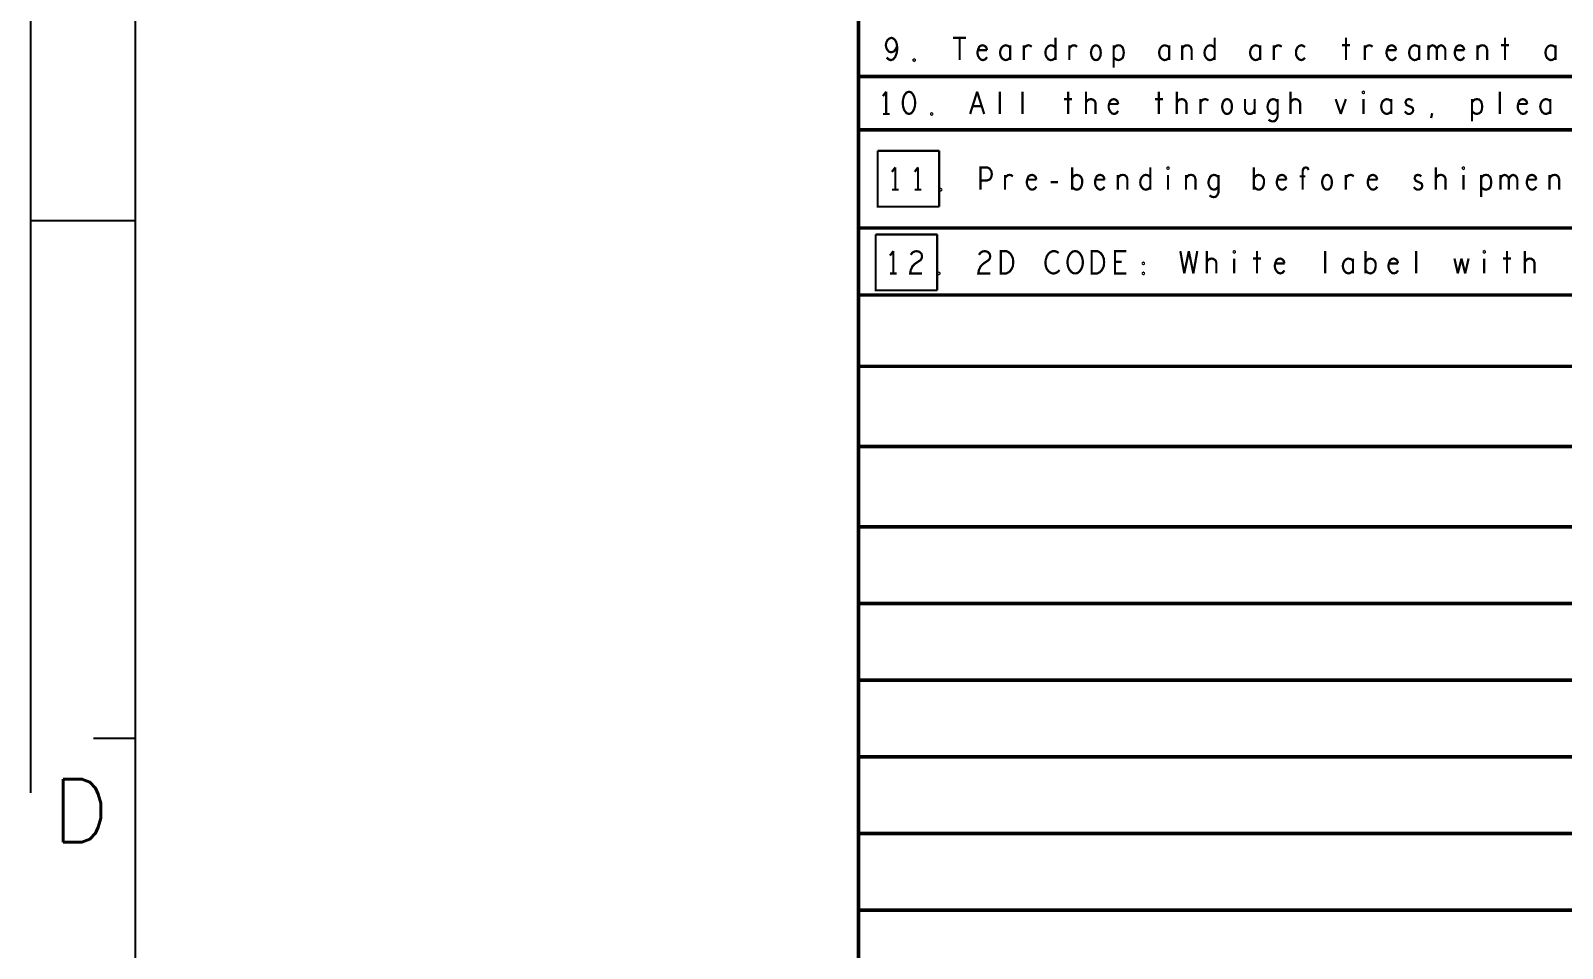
# Model space of a CAD drawing. Header units: millimetres. Extents: x 3885 to 4350, y -149 to 182.
# Drawn here: x 3884.5 to 3971.9, y -46.5 to 5.8 of the extents above; entities that cross this region are included whole.
import ezdxf

# ---------------------------------------------------------------- set-up
doc = ezdxf.new("R2010")
doc.units = ezdxf.units.MM
doc.header["$LTSCALE"] = 23.1
doc.linetypes.add('PHANTOM', pattern=[29.5, 9.5, -1.5, 3, -1.5, 3, -1.5, 9.5])
doc.layers.get('0').update_dxf_attribs({"linetype": 'CONTINUOUS'})
doc.layers.add('0PAPERF', color=2, linetype='PHANTOM', plot=False)
doc.styles.add('SIMPLEX', font='simplex.shx')

msp = doc.modelspace()

# ---------------------------------------------------------------- linework, layer by layer
for p, q in [((3890.491, 171.94), (3890.491, -143.045)), ((3890.491, -5.018), (3884.592, -5.018)), ((3890.491, -34.511), (3888.131, -34.511))]:
    msp.add_line(p, q)
for points, const_width in [([(3931.728, 57.195), (3931.728, -96.11), (4058.256, -96.11), (4058.256, 57.195)], 0.203), ([(3933.336, 4.284), (3933.449, 4.178), (3933.577, 4.136), (3933.706, 4.178), (3933.819, 4.305), (3933.899, 4.495), (3933.931, 4.686), (3933.931, 4.919), (3933.899, 5.109), (3933.819, 5.279), (3933.722, 5.363), (3933.61, 5.406), (3933.481, 5.363), (3933.384, 5.279), (3933.32, 5.152), (3933.288, 4.982), (3933.32, 4.834), (3933.4, 4.686), (3933.497, 4.601), (3933.61, 4.58), (3933.738, 4.622), (3933.835, 4.728), (3933.931, 4.919)], 0.127), ([(3937.126, 5.406), (3937.866, 5.406)], 0.127), ([(3937.496, 5.406), (3937.496, 4.136)], 0.127), ([(3942.967, 5.406), (3942.967, 4.136)], 0.127), ([(3952.035, 5.406), (3952.035, 4.136)], 0.127), ([(3959.518, 5.406), (3959.518, 4.136)], 0.127), ([(3968.585, 5.406), (3968.585, 4.136)], 0.127), ([(3939.065, 4.707), (3939.016, 4.855), (3938.936, 4.94), (3938.823, 4.982), (3938.711, 4.961), (3938.614, 4.898), (3938.55, 4.749), (3938.518, 4.622), (3938.518, 4.495), (3938.55, 4.368), (3938.63, 4.241), (3938.727, 4.157), (3938.839, 4.136), (3938.952, 4.178), (3939.065, 4.305)], 0.127), ([(3938.55, 4.707), (3939.065, 4.707)], 0.127), ([(3940.376, 4.834), (3940.312, 4.919), (3940.215, 4.961), (3940.103, 4.982), (3939.99, 4.94), (3939.894, 4.855), (3939.829, 4.728), (3939.797, 4.559), (3939.829, 4.39), (3939.894, 4.263), (3939.99, 4.178), (3940.103, 4.136), (3940.215, 4.157), (3940.312, 4.22), (3940.376, 4.305)], 0.127), ([(3940.376, 4.136), (3940.376, 4.982)], 0.127), ([(3941.157, 4.813), (3941.237, 4.898), (3941.318, 4.961), (3941.43, 4.982), (3941.511, 4.961), (3941.607, 4.898)], 0.127), ([(3941.157, 4.136), (3941.157, 4.982)], 0.127), ([(3942.967, 4.326), (3942.903, 4.22), (3942.806, 4.157), (3942.693, 4.136), (3942.565, 4.178), (3942.468, 4.284), (3942.404, 4.411), (3942.388, 4.559), (3942.404, 4.707), (3942.468, 4.834), (3942.565, 4.94), (3942.693, 4.982), (3942.806, 4.961), (3942.886, 4.919), (3942.967, 4.834)], 0.127), ([(3943.747, 4.813), (3943.828, 4.898), (3943.908, 4.961), (3944.021, 4.982), (3944.102, 4.961), (3944.198, 4.898)], 0.127), ([(3943.747, 4.136), (3943.747, 4.982)], 0.127), ([(3946.274, 4.792), (3946.354, 4.898), (3946.435, 4.961), (3946.564, 4.982), (3946.676, 4.961), (3946.789, 4.855), (3946.837, 4.707), (3946.853, 4.559), (3946.837, 4.411), (3946.789, 4.263), (3946.692, 4.178), (3946.564, 4.136), (3946.451, 4.157), (3946.338, 4.22), (3946.274, 4.305)], 0.127), ([(3946.274, 3.712), (3946.274, 4.982)], 0.127), ([(3949.444, 4.834), (3949.38, 4.919), (3949.283, 4.961), (3949.17, 4.982), (3949.058, 4.94), (3948.961, 4.855), (3948.897, 4.728), (3948.865, 4.559), (3948.897, 4.39), (3948.961, 4.263), (3949.058, 4.178), (3949.17, 4.136), (3949.283, 4.157), (3949.38, 4.22), (3949.444, 4.305)], 0.127), ([(3949.444, 4.136), (3949.444, 4.982)], 0.127), ([(3950.176, 4.771), (3950.241, 4.876), (3950.337, 4.961), (3950.466, 4.982), (3950.579, 4.961), (3950.675, 4.876), (3950.723, 4.728), (3950.723, 4.136)], 0.127), ([(3950.176, 4.136), (3950.176, 4.982)], 0.127), ([(3952.035, 4.326), (3951.97, 4.22), (3951.874, 4.157), (3951.761, 4.136), (3951.633, 4.178), (3951.536, 4.284), (3951.472, 4.411), (3951.456, 4.559), (3951.472, 4.707), (3951.536, 4.834), (3951.633, 4.94), (3951.761, 4.982), (3951.874, 4.961), (3951.954, 4.919), (3952.035, 4.834)], 0.127), ([(3954.626, 4.834), (3954.561, 4.919), (3954.465, 4.961), (3954.352, 4.982), (3954.239, 4.94), (3954.143, 4.855), (3954.079, 4.728), (3954.046, 4.559), (3954.079, 4.39), (3954.143, 4.263), (3954.239, 4.178), (3954.352, 4.136), (3954.465, 4.157), (3954.561, 4.22), (3954.626, 4.305)], 0.127), ([(3954.626, 4.136), (3954.626, 4.982)], 0.127), ([(3955.406, 4.813), (3955.487, 4.898), (3955.567, 4.961), (3955.68, 4.982), (3955.76, 4.961), (3955.857, 4.898)], 0.127), ([(3955.406, 4.136), (3955.406, 4.982)], 0.127), ([(3957.184, 4.876), (3957.072, 4.961), (3956.975, 4.982), (3956.846, 4.94), (3956.75, 4.855), (3956.685, 4.707), (3956.669, 4.559), (3956.685, 4.411), (3956.75, 4.284), (3956.846, 4.178), (3956.975, 4.136), (3957.088, 4.178), (3957.184, 4.263)], 0.127), ([(3959.292, 4.982), (3959.743, 4.982)], 0.127), ([(3960.588, 4.813), (3960.668, 4.898), (3960.749, 4.961), (3960.861, 4.982), (3960.942, 4.961), (3961.038, 4.898)], 0.127), ([(3960.588, 4.136), (3960.588, 4.982)], 0.127), ([(3962.382, 4.707), (3962.334, 4.855), (3962.253, 4.94), (3962.141, 4.982), (3962.028, 4.961), (3961.931, 4.898), (3961.867, 4.749), (3961.835, 4.622), (3961.835, 4.495), (3961.867, 4.368), (3961.948, 4.241), (3962.044, 4.157), (3962.157, 4.136), (3962.269, 4.178), (3962.382, 4.305)], 0.127), ([(3961.867, 4.707), (3962.382, 4.707)], 0.127), ([(3963.693, 4.834), (3963.629, 4.919), (3963.533, 4.961), (3963.42, 4.982), (3963.307, 4.94), (3963.211, 4.855), (3963.146, 4.728), (3963.114, 4.559), (3963.146, 4.39), (3963.211, 4.263), (3963.307, 4.178), (3963.42, 4.136), (3963.533, 4.157), (3963.629, 4.22), (3963.693, 4.305)], 0.127), ([(3963.693, 4.136), (3963.693, 4.982)], 0.127), ([(3964.217, 4.749), (3964.265, 4.855), (3964.345, 4.94), (3964.458, 4.982), (3964.57, 4.94), (3964.651, 4.855), (3964.699, 4.749), (3964.699, 4.136)], 0.127), ([(3964.217, 4.136), (3964.217, 4.982)], 0.127), ([(3964.699, 4.749), (3964.747, 4.855), (3964.828, 4.94), (3964.94, 4.982), (3965.053, 4.94), (3965.133, 4.855), (3965.182, 4.728), (3965.182, 4.136)], 0.127), ([(3966.268, 4.707), (3966.22, 4.855), (3966.139, 4.94), (3966.027, 4.982), (3965.914, 4.961), (3965.818, 4.898), (3965.753, 4.749), (3965.721, 4.622), (3965.721, 4.495), (3965.753, 4.368), (3965.834, 4.241), (3965.93, 4.157), (3966.043, 4.136), (3966.155, 4.178), (3966.268, 4.305)], 0.127), ([(3965.753, 4.707), (3966.268, 4.707)], 0.127), ([(3967.016, 4.771), (3967.081, 4.876), (3967.177, 4.961), (3967.306, 4.982), (3967.419, 4.961), (3967.515, 4.876), (3967.563, 4.728), (3967.563, 4.136)], 0.127), ([(3967.016, 4.136), (3967.016, 4.982)], 0.127), ([(3968.36, 4.982), (3968.811, 4.982)], 0.127), ([(3971.466, 4.834), (3971.401, 4.919), (3971.305, 4.961), (3971.192, 4.982), (3971.08, 4.94), (3970.983, 4.855), (3970.919, 4.728), (3970.887, 4.559), (3970.919, 4.39), (3970.983, 4.263), (3971.08, 4.178), (3971.192, 4.136), (3971.305, 4.157), (3971.401, 4.22), (3971.466, 4.305)], 0.127), ([(3971.466, 4.136), (3971.466, 4.982)], 0.127), ([(3931.747, 3.209), (4058.256, 3.209)], 0.203), ([(3933.314, 2.337), (3933.121, 2.083)], 0.127), ([(3933.314, 1.067), (3933.314, 2.337)], 0.127), ([(3938.093, 1.067), (3938.495, 2.337)], 0.127), ([(3938.495, 2.337), (3938.897, 1.067)], 0.127), ([(3939.791, 1.067), (3939.791, 2.337)], 0.127), ([(3941.086, 1.067), (3941.086, 2.337)], 0.127), ([(3943.452, 1.914), (3943.902, 1.914)], 0.127), ([(3943.677, 2.337), (3943.677, 1.067)], 0.127), ([(3944.699, 1.067), (3944.699, 2.337)], 0.127), ([(3944.699, 1.724), (3944.779, 1.829), (3944.86, 1.893), (3944.988, 1.914), (3945.085, 1.893), (3945.198, 1.808), (3945.246, 1.681), (3945.246, 1.067)], 0.127), ([(3946.541, 1.639), (3946.493, 1.787), (3946.412, 1.872), (3946.3, 1.914), (3946.187, 1.893), (3946.091, 1.829), (3946.026, 1.681), (3945.994, 1.554), (3945.994, 1.427), (3946.026, 1.3), (3946.107, 1.173), (3946.203, 1.089), (3946.316, 1.067), (3946.428, 1.11), (3946.541, 1.237)], 0.127), ([(3948.633, 1.914), (3949.084, 1.914)], 0.127), ([(3948.858, 2.337), (3948.858, 1.067)], 0.127), ([(3949.88, 1.067), (3949.88, 2.337)], 0.127), ([(3949.88, 1.724), (3949.961, 1.829), (3950.041, 1.893), (3950.17, 1.914), (3950.266, 1.893), (3950.379, 1.808), (3950.427, 1.681), (3950.427, 1.067)], 0.127), ([(3951.224, 1.745), (3951.304, 1.829), (3951.385, 1.893), (3951.497, 1.914), (3951.578, 1.893), (3951.675, 1.829)], 0.127), ([(3951.224, 1.067), (3951.224, 1.914)], 0.127), ([(3953.766, 1.914), (3953.766, 1.321), (3953.831, 1.173), (3953.928, 1.089), (3954.04, 1.067), (3954.153, 1.089), (3954.249, 1.173), (3954.314, 1.321)], 0.127), ([(3954.314, 1.067), (3954.314, 1.914)], 0.127), ([(3955.625, 1.745), (3955.561, 1.829), (3955.464, 1.893), (3955.351, 1.914), (3955.223, 1.872), (3955.142, 1.787), (3955.078, 1.639), (3955.046, 1.491), (3955.062, 1.364), (3955.126, 1.216), (3955.223, 1.11), (3955.351, 1.067), (3955.448, 1.089), (3955.561, 1.173), (3955.625, 1.258)], 0.127), ([(3955.11, 0.75), (3955.223, 0.665), (3955.351, 0.644), (3955.464, 0.665), (3955.561, 0.771), (3955.625, 0.919), (3955.625, 1.914)], 0.127), ([(3956.357, 1.067), (3956.357, 2.337)], 0.127), ([(3956.357, 1.724), (3956.438, 1.829), (3956.518, 1.893), (3956.647, 1.914), (3956.743, 1.893), (3956.856, 1.808), (3956.904, 1.681), (3956.904, 1.067)], 0.127), ([(3958.932, 1.914), (3959.222, 1.067)], 0.127), ([(3959.222, 1.067), (3959.511, 1.914)], 0.127), ([(3960.517, 1.914), (3960.517, 1.067)], 0.127), ([(3962.102, 1.766), (3962.038, 1.851), (3961.941, 1.893), (3961.828, 1.914), (3961.716, 1.872), (3961.619, 1.787), (3961.555, 1.66), (3961.523, 1.491), (3961.555, 1.321), (3961.619, 1.194), (3961.716, 1.11), (3961.828, 1.067), (3961.941, 1.089), (3962.038, 1.152), (3962.102, 1.237)], 0.127), ([(3962.102, 1.067), (3962.102, 1.914)], 0.127), ([(3962.867, 1.216), (3962.947, 1.131), (3963.06, 1.067), (3963.156, 1.067), (3963.253, 1.11), (3963.317, 1.173), (3963.349, 1.258), (3963.333, 1.385), (3963.269, 1.448), (3962.979, 1.575), (3962.915, 1.724), (3962.947, 1.829), (3963.011, 1.893), (3963.108, 1.914), (3963.204, 1.893), (3963.301, 1.829)], 0.127), ([(3966.704, 1.724), (3966.785, 1.829), (3966.865, 1.893), (3966.994, 1.914), (3967.107, 1.893), (3967.219, 1.787), (3967.268, 1.639), (3967.284, 1.491), (3967.268, 1.343), (3967.219, 1.194), (3967.123, 1.11), (3966.994, 1.067), (3966.882, 1.089), (3966.769, 1.152), (3966.704, 1.237)], 0.127), ([(3966.704, 0.644), (3966.704, 1.914)], 0.127), ([(3968.289, 1.067), (3968.289, 2.337)], 0.127), ([(3969.858, 1.639), (3969.81, 1.787), (3969.73, 1.872), (3969.617, 1.914), (3969.504, 1.893), (3969.408, 1.829), (3969.344, 1.681), (3969.311, 1.554), (3969.311, 1.427), (3969.344, 1.3), (3969.424, 1.173), (3969.521, 1.089), (3969.633, 1.067), (3969.746, 1.11), (3969.858, 1.237)], 0.127), ([(3971.17, 1.766), (3971.106, 1.851), (3971.009, 1.893), (3970.896, 1.914), (3970.784, 1.872), (3970.687, 1.787), (3970.623, 1.66), (3970.591, 1.491), (3970.623, 1.321), (3970.687, 1.194), (3970.784, 1.11), (3970.896, 1.067), (3971.009, 1.089), (3971.106, 1.152), (3971.17, 1.237)], 0.127), ([(3971.17, 1.067), (3971.17, 1.914)], 0.127), ([(3933.121, 1.067), (3933.507, 1.067)], 0.127), ([(3938.753, 1.512), (3938.238, 1.512)], 0.127), ([(3946.026, 1.639), (3946.541, 1.639)], 0.127), ([(3964.371, 0.835), (3964.435, 1.11)], 0.127), ([(3969.344, 1.639), (3969.858, 1.639)], 0.127), ([(3931.747, 0.161), (4058.256, 0.161)], 0.203), ([(3936.333, -4.21), (3932.823, -4.21), (3932.823, -1.029)], 0.127), ([(3932.823, -1.029), (3936.333, -1.029)], 0.127), ([(3936.333, -1.029), (3936.333, -4.21)], 0.127), ([(3933.831, -1.976), (3933.638, -2.23)], 0.127), ([(3933.831, -3.246), (3933.831, -1.976)], 0.127), ([(3935.126, -1.976), (3934.933, -2.23)], 0.127), ([(3935.126, -3.246), (3935.126, -1.976)], 0.127), ([(3938.691, -3.246), (3938.691, -1.976), (3939.077, -1.976), (3939.206, -2.04), (3939.302, -2.188), (3939.334, -2.357), (3939.302, -2.527), (3939.222, -2.654), (3939.077, -2.717), (3938.691, -2.717)], 0.127), ([(3940.083, -2.569), (3940.163, -2.484), (3940.244, -2.421), (3940.356, -2.4), (3940.437, -2.421), (3940.533, -2.484)], 0.127), ([(3940.083, -3.246), (3940.083, -2.4)], 0.127), ([(3941.877, -2.675), (3941.829, -2.527), (3941.748, -2.442), (3941.636, -2.4), (3941.523, -2.421), (3941.426, -2.484), (3941.362, -2.632), (3941.33, -2.759), (3941.33, -2.886), (3941.362, -3.013), (3941.443, -3.14), (3941.539, -3.225), (3941.652, -3.246), (3941.764, -3.204), (3941.877, -3.077)], 0.127), ([(3941.362, -2.675), (3941.877, -2.675)], 0.127), ([(3943.905, -3.246), (3943.905, -1.976)], 0.127), ([(3943.905, -2.611), (3943.985, -2.484), (3944.082, -2.421), (3944.178, -2.4), (3944.323, -2.442), (3944.42, -2.527), (3944.484, -2.675), (3944.484, -2.844), (3944.452, -3.013), (3944.387, -3.14), (3944.275, -3.225), (3944.178, -3.246), (3944.082, -3.225), (3943.985, -3.162), (3943.905, -3.056)], 0.127), ([(3945.763, -2.675), (3945.715, -2.527), (3945.634, -2.442), (3945.522, -2.4), (3945.409, -2.421), (3945.313, -2.484), (3945.248, -2.632), (3945.216, -2.759), (3945.216, -2.886), (3945.248, -3.013), (3945.329, -3.14), (3945.425, -3.225), (3945.538, -3.246), (3945.65, -3.204), (3945.763, -3.077)], 0.127), ([(3945.248, -2.675), (3945.763, -2.675)], 0.127), ([(3946.511, -2.611), (3946.576, -2.505), (3946.673, -2.421), (3946.801, -2.4), (3946.914, -2.421), (3947.01, -2.505), (3947.059, -2.654), (3947.059, -3.246)], 0.127), ([(3946.511, -3.246), (3946.511, -2.4)], 0.127), ([(3948.37, -3.056), (3948.306, -3.162), (3948.209, -3.225), (3948.096, -3.246), (3947.968, -3.204), (3947.871, -3.098), (3947.807, -2.971), (3947.791, -2.823), (3947.807, -2.675), (3947.871, -2.548), (3947.968, -2.442), (3948.096, -2.4), (3948.209, -2.421), (3948.289, -2.463), (3948.37, -2.548)], 0.127), ([(3948.37, -1.976), (3948.37, -3.246)], 0.127), ([(3949.376, -2.4), (3949.376, -3.246)], 0.127), ([(3950.398, -2.611), (3950.462, -2.505), (3950.559, -2.421), (3950.687, -2.4), (3950.8, -2.421), (3950.897, -2.505), (3950.945, -2.654), (3950.945, -3.246)], 0.127), ([(3950.398, -3.246), (3950.398, -2.4)], 0.127), ([(3952.256, -2.569), (3952.192, -2.484), (3952.095, -2.421), (3951.983, -2.4), (3951.854, -2.442), (3951.774, -2.527), (3951.709, -2.675), (3951.677, -2.823), (3951.693, -2.95), (3951.758, -3.098), (3951.854, -3.204), (3951.983, -3.246), (3952.079, -3.225), (3952.192, -3.14), (3952.256, -3.056)], 0.127), ([(3951.741, -3.564), (3951.854, -3.648), (3951.983, -3.67), (3952.095, -3.648), (3952.192, -3.543), (3952.256, -3.394), (3952.256, -2.4)], 0.127), ([(3954.268, -3.246), (3954.268, -1.976)], 0.127), ([(3954.268, -2.611), (3954.348, -2.484), (3954.445, -2.421), (3954.541, -2.4), (3954.686, -2.442), (3954.783, -2.527), (3954.847, -2.675), (3954.847, -2.844), (3954.815, -3.013), (3954.75, -3.14), (3954.638, -3.225), (3954.541, -3.246), (3954.445, -3.225), (3954.348, -3.162), (3954.268, -3.056)], 0.127), ([(3956.126, -2.675), (3956.078, -2.527), (3955.998, -2.442), (3955.885, -2.4), (3955.772, -2.421), (3955.676, -2.484), (3955.612, -2.632), (3955.579, -2.759), (3955.579, -2.886), (3955.612, -3.013), (3955.692, -3.14), (3955.789, -3.225), (3955.901, -3.246), (3956.014, -3.204), (3956.126, -3.077)], 0.127), ([(3955.612, -2.675), (3956.126, -2.675)], 0.127), ([(3957.196, -2.484), (3956.875, -2.484)], 0.127), ([(3957.052, -3.246), (3957.052, -2.167), (3957.084, -2.061), (3957.148, -1.997), (3957.245, -1.976), (3957.341, -2.019), (3957.39, -2.124)], 0.127), ([(3959.514, -2.569), (3959.594, -2.484), (3959.675, -2.421), (3959.787, -2.4), (3959.868, -2.421), (3959.964, -2.484)], 0.127), ([(3959.514, -3.246), (3959.514, -2.4)], 0.127), ([(3961.308, -2.675), (3961.26, -2.527), (3961.179, -2.442), (3961.067, -2.4), (3960.954, -2.421), (3960.857, -2.484), (3960.793, -2.632), (3960.761, -2.759), (3960.761, -2.886), (3960.793, -3.013), (3960.874, -3.14), (3960.97, -3.225), (3961.083, -3.246), (3961.195, -3.204), (3961.308, -3.077)], 0.127), ([(3960.793, -2.675), (3961.308, -2.675)], 0.127), ([(3963.384, -3.098), (3963.464, -3.183), (3963.577, -3.246), (3963.673, -3.246), (3963.77, -3.204), (3963.834, -3.14), (3963.867, -3.056), (3963.851, -2.929), (3963.786, -2.865), (3963.496, -2.738), (3963.432, -2.59), (3963.464, -2.484), (3963.529, -2.421), (3963.625, -2.4), (3963.722, -2.421), (3963.818, -2.484)], 0.127), ([(3964.647, -3.246), (3964.647, -1.976)], 0.127), ([(3964.647, -2.59), (3964.728, -2.484), (3964.808, -2.421), (3964.937, -2.4), (3965.033, -2.421), (3965.146, -2.505), (3965.194, -2.632), (3965.194, -3.246)], 0.127), ([(3966.216, -2.4), (3966.216, -3.246)], 0.127), ([(3967.222, -2.59), (3967.302, -2.484), (3967.383, -2.421), (3967.511, -2.4), (3967.624, -2.421), (3967.737, -2.527), (3967.785, -2.675), (3967.801, -2.823), (3967.785, -2.971), (3967.737, -3.119), (3967.64, -3.204), (3967.511, -3.246), (3967.399, -3.225), (3967.286, -3.162), (3967.222, -3.077)], 0.127), ([(3967.222, -3.67), (3967.222, -2.4)], 0.127), ([(3968.324, -2.632), (3968.372, -2.527), (3968.453, -2.442), (3968.566, -2.4), (3968.678, -2.442), (3968.759, -2.527), (3968.807, -2.632), (3968.807, -3.246)], 0.127), ([(3968.324, -3.246), (3968.324, -2.4)], 0.127), ([(3968.807, -2.632), (3968.855, -2.527), (3968.936, -2.442), (3969.048, -2.4), (3969.161, -2.442), (3969.241, -2.527), (3969.289, -2.654), (3969.289, -3.246)], 0.127), ([(3970.376, -2.675), (3970.328, -2.527), (3970.247, -2.442), (3970.134, -2.4), (3970.022, -2.421), (3969.925, -2.484), (3969.861, -2.632), (3969.829, -2.759), (3969.829, -2.886), (3969.861, -3.013), (3969.941, -3.14), (3970.038, -3.225), (3970.15, -3.246), (3970.263, -3.204), (3970.376, -3.077)], 0.127), ([(3969.861, -2.675), (3970.376, -2.675)], 0.127), ([(3971.124, -2.611), (3971.189, -2.505), (3971.285, -2.421), (3971.414, -2.4), (3971.526, -2.421), (3971.623, -2.505), (3971.671, -2.654), (3971.671, -3.246)], 0.127), ([(3971.124, -3.246), (3971.124, -2.4)], 0.127), ([(3933.638, -3.246), (3934.024, -3.246)], 0.127), ([(3934.933, -3.246), (3935.319, -3.246)], 0.127), ([(3942.69, -2.823), (3943.108, -2.823)], 0.127), ([(3931.747, -5.427), (4058.256, -5.427)], 0.203), ([(3936.222, -8.979), (3932.712, -8.979), (3932.712, -5.798)], 0.127), ([(3932.712, -5.798), (3936.222, -5.798)], 0.127), ([(3936.222, -5.798), (3936.222, -8.979)], 0.127), ([(3933.72, -6.745), (3933.527, -6.999)], 0.127), ([(3933.72, -8.015), (3933.72, -6.745)], 0.127), ([(3934.71, -6.957), (3934.806, -6.83), (3934.919, -6.766), (3935.048, -6.745), (3935.208, -6.787), (3935.321, -6.893), (3935.353, -7.02), (3935.337, -7.147), (3935.273, -7.253), (3934.951, -7.465), (3934.806, -7.613), (3934.71, -7.825), (3934.678, -8.015), (3935.353, -8.015)], 0.127), ([(3938.596, -6.957), (3938.693, -6.83), (3938.805, -6.766), (3938.934, -6.745), (3939.095, -6.787), (3939.207, -6.893), (3939.239, -7.02), (3939.223, -7.147), (3939.159, -7.253), (3938.837, -7.465), (3938.693, -7.613), (3938.596, -7.825), (3938.564, -8.015), (3939.239, -8.015)], 0.127), ([(3943.142, -6.851), (3943.045, -6.787), (3942.933, -6.745), (3942.804, -6.745), (3942.659, -6.809), (3942.547, -6.914), (3942.466, -7.041), (3942.402, -7.253), (3942.386, -7.444), (3942.418, -7.634), (3942.466, -7.761), (3942.563, -7.888), (3942.675, -7.973), (3942.788, -8.015), (3942.9, -8.015), (3943.013, -7.973), (3943.11, -7.909), (3943.19, -7.825)], 0.127), ([(3946.996, -8.015), (3946.352, -8.015), (3946.352, -6.745), (3946.996, -6.745)], 0.127), ([(3950.078, -6.745), (3950.303, -8.015)], 0.127), ([(3950.303, -8.015), (3950.56, -6.745)], 0.127), ([(3950.56, -6.745), (3950.818, -8.015)], 0.127), ([(3950.818, -8.015), (3951.043, -6.745)], 0.127), ([(3951.582, -8.015), (3951.582, -6.745)], 0.127), ([(3954.446, -6.745), (3954.446, -8.015)], 0.127), ([(3958.333, -8.015), (3958.333, -6.745)], 0.127), ([(3960.634, -8.015), (3960.634, -6.745)], 0.127), ([(3963.514, -8.015), (3963.514, -6.745)], 0.127), ([(3968.696, -6.745), (3968.696, -8.015)], 0.127), ([(3969.718, -8.015), (3969.718, -6.745)], 0.127), ([(3946.738, -7.359), (3946.352, -7.359)], 0.127), ([(3951.582, -7.359), (3951.663, -7.253), (3951.743, -7.19), (3951.872, -7.168), (3951.968, -7.19), (3952.081, -7.274), (3952.129, -7.401), (3952.129, -8.015)], 0.127), ([(3953.151, -7.168), (3953.151, -8.015)], 0.127), ([(3954.221, -7.168), (3954.672, -7.168)], 0.127), ([(3956.015, -7.444), (3955.967, -7.295), (3955.887, -7.211), (3955.774, -7.168), (3955.661, -7.19), (3955.565, -7.253), (3955.501, -7.401), (3955.468, -7.528), (3955.468, -7.655), (3955.501, -7.782), (3955.581, -7.909), (3955.678, -7.994), (3955.79, -8.015), (3955.903, -7.973), (3956.015, -7.846)], 0.127), ([(3955.501, -7.444), (3956.015, -7.444)], 0.127), ([(3959.918, -7.317), (3959.853, -7.232), (3959.757, -7.19), (3959.644, -7.168), (3959.532, -7.211), (3959.435, -7.295), (3959.371, -7.422), (3959.338, -7.592), (3959.371, -7.761), (3959.435, -7.888), (3959.532, -7.973), (3959.644, -8.015), (3959.757, -7.994), (3959.853, -7.93), (3959.918, -7.846)], 0.127), ([(3959.918, -8.015), (3959.918, -7.168)], 0.127), ([(3960.634, -7.38), (3960.714, -7.253), (3960.811, -7.19), (3960.907, -7.168), (3961.052, -7.211), (3961.149, -7.295), (3961.213, -7.444), (3961.213, -7.613), (3961.181, -7.782), (3961.116, -7.909), (3961.004, -7.994), (3960.907, -8.015), (3960.811, -7.994), (3960.714, -7.93), (3960.634, -7.825)], 0.127), ([(3962.492, -7.444), (3962.444, -7.295), (3962.364, -7.211), (3962.251, -7.168), (3962.138, -7.19), (3962.042, -7.253), (3961.978, -7.401), (3961.945, -7.528), (3961.945, -7.655), (3961.978, -7.782), (3962.058, -7.909), (3962.155, -7.994), (3962.267, -8.015), (3962.38, -7.973), (3962.492, -7.846)], 0.127), ([(3961.978, -7.444), (3962.492, -7.444)], 0.127), ([(3965.703, -7.168), (3965.896, -8.015)], 0.127), ([(3965.896, -8.015), (3966.105, -7.168)], 0.127), ([(3966.105, -7.168), (3966.314, -8.015)], 0.127), ([(3966.314, -8.015), (3966.507, -7.168)], 0.127), ([(3967.4, -7.168), (3967.4, -8.015)], 0.127), ([(3968.471, -7.168), (3968.921, -7.168)], 0.127), ([(3969.718, -7.359), (3969.798, -7.253), (3969.879, -7.19), (3970.007, -7.168), (3970.104, -7.19), (3970.217, -7.274), (3970.265, -7.401), (3970.265, -8.015)], 0.127), ([(3933.527, -8.015), (3933.913, -8.015)], 0.127), ([(3931.747, -9.243), (4058.256, -9.243)], 0.203), ([(3931.747, -13.307), (4058.256, -13.307)], 0.203), ([(3931.747, -17.879), (4058.256, -17.879)], 0.203), ([(3931.747, -22.451), (4058.256, -22.451)], 0.203), ([(3931.747, -26.819), (4058.256, -26.819)], 0.203), ([(3931.747, -31.188), (4058.256, -31.188)], 0.203), ([(3931.747, -35.557), (4058.256, -35.557)], 0.203), ([(3931.747, -39.926), (4058.256, -39.926)], 0.203), ([(3931.747, -44.295), (4058.256, -44.295)], 0.203)]:
    msp.add_lwpolyline(points, dxfattribs=dict(const_width=const_width))
at = {"const_width": 0.127}
for points in [[(3945.268, 4.136), (3945.172, 4.157), (3945.075, 4.241), (3945.011, 4.39), (3944.979, 4.559), (3945.011, 4.728), (3945.075, 4.876), (3945.172, 4.961), (3945.268, 4.982), (3945.365, 4.961), (3945.461, 4.876), (3945.525, 4.728), (3945.542, 4.559), (3945.525, 4.39), (3945.461, 4.241), (3945.365, 4.157)], [(3934.905, 4.093), (3934.873, 4.114), (3934.873, 4.157), (3934.905, 4.178), (3934.937, 4.157), (3934.937, 4.114)], [(3934.609, 2.337), (3934.48, 2.295), (3934.384, 2.189), (3934.319, 2.062), (3934.271, 1.893), (3934.255, 1.702), (3934.271, 1.512), (3934.319, 1.343), (3934.384, 1.216), (3934.48, 1.11), (3934.609, 1.067), (3934.738, 1.11), (3934.834, 1.216), (3934.899, 1.343), (3934.947, 1.512), (3934.963, 1.702), (3934.947, 1.893), (3934.899, 2.062), (3934.834, 2.189), (3934.738, 2.295)], [(3952.745, 1.067), (3952.648, 1.089), (3952.552, 1.173), (3952.487, 1.321), (3952.455, 1.491), (3952.487, 1.66), (3952.552, 1.808), (3952.648, 1.893), (3952.745, 1.914), (3952.841, 1.893), (3952.938, 1.808), (3953.002, 1.66), (3953.018, 1.491), (3953.002, 1.321), (3952.938, 1.173), (3952.841, 1.089)], [(3960.517, 2.253), (3960.485, 2.274), (3960.485, 2.316), (3960.517, 2.337), (3960.549, 2.316), (3960.549, 2.274)], [(3935.904, 1.025), (3935.872, 1.046), (3935.872, 1.089), (3935.904, 1.11), (3935.937, 1.089), (3935.937, 1.046)], [(3949.376, -2.061), (3949.344, -2.04), (3949.344, -1.997), (3949.376, -1.976), (3949.408, -1.997), (3949.408, -2.04)], [(3958.444, -3.246), (3958.347, -3.225), (3958.251, -3.14), (3958.186, -2.992), (3958.154, -2.823), (3958.186, -2.654), (3958.251, -2.505), (3958.347, -2.421), (3958.444, -2.4), (3958.54, -2.421), (3958.637, -2.505), (3958.701, -2.654), (3958.717, -2.823), (3958.701, -2.992), (3958.637, -3.14), (3958.54, -3.225)], [(3966.216, -2.061), (3966.184, -2.04), (3966.184, -1.997), (3966.216, -1.976), (3966.248, -1.997), (3966.248, -2.04)], [(3936.422, -3.289), (3936.39, -3.267), (3936.39, -3.225), (3936.422, -3.204), (3936.454, -3.225), (3936.454, -3.267)], [(3939.843, -8.015), (3939.843, -6.745), (3940.165, -6.745), (3940.294, -6.809), (3940.39, -6.893), (3940.471, -7.02), (3940.535, -7.168), (3940.551, -7.38), (3940.535, -7.592), (3940.471, -7.74), (3940.39, -7.867), (3940.294, -7.952), (3940.165, -8.015)], [(3944.083, -8.015), (3943.954, -7.994), (3943.842, -7.909), (3943.745, -7.782), (3943.681, -7.634), (3943.649, -7.465), (3943.649, -7.295), (3943.681, -7.126), (3943.745, -6.978), (3943.842, -6.851), (3943.954, -6.766), (3944.083, -6.745), (3944.212, -6.766), (3944.325, -6.851), (3944.421, -6.978), (3944.485, -7.126), (3944.518, -7.295), (3944.518, -7.465), (3944.485, -7.634), (3944.421, -7.782), (3944.325, -7.909), (3944.212, -7.994)], [(3945.025, -8.015), (3945.025, -6.745), (3945.346, -6.745), (3945.475, -6.809), (3945.572, -6.893), (3945.652, -7.02), (3945.716, -7.168), (3945.732, -7.38), (3945.716, -7.592), (3945.652, -7.74), (3945.572, -7.867), (3945.475, -7.952), (3945.346, -8.015)], [(3953.151, -6.83), (3953.119, -6.809), (3953.119, -6.766), (3953.151, -6.745), (3953.183, -6.766), (3953.183, -6.809)], [(3967.4, -6.83), (3967.368, -6.809), (3967.368, -6.766), (3967.4, -6.745), (3967.433, -6.766), (3967.433, -6.809)], [(3947.969, -7.486), (3947.937, -7.465), (3947.937, -7.422), (3947.969, -7.401), (3948.002, -7.422), (3948.002, -7.465)], [(3936.311, -8.057), (3936.279, -8.036), (3936.279, -7.994), (3936.311, -7.973), (3936.343, -7.994), (3936.343, -8.036)], [(3947.969, -8.057), (3947.937, -8.036), (3947.937, -7.994), (3947.969, -7.973), (3948.002, -7.994), (3948.002, -8.036)]]:
    msp.add_lwpolyline(points, close=True, dxfattribs=at)
at = {"layer": '0PAPERF'}
msp.add_line((3884.542, 181.847), (3884.542, -148.989), dxfattribs=at)

# ---------------------------------------------------------------- texts
at = {"style": 'SIMPLEX'}
msp.add_text('D', height=3.586, dxfattribs=at).set_placement((3885.772, -40.41))

doc.saveas('drawing.dxf')
